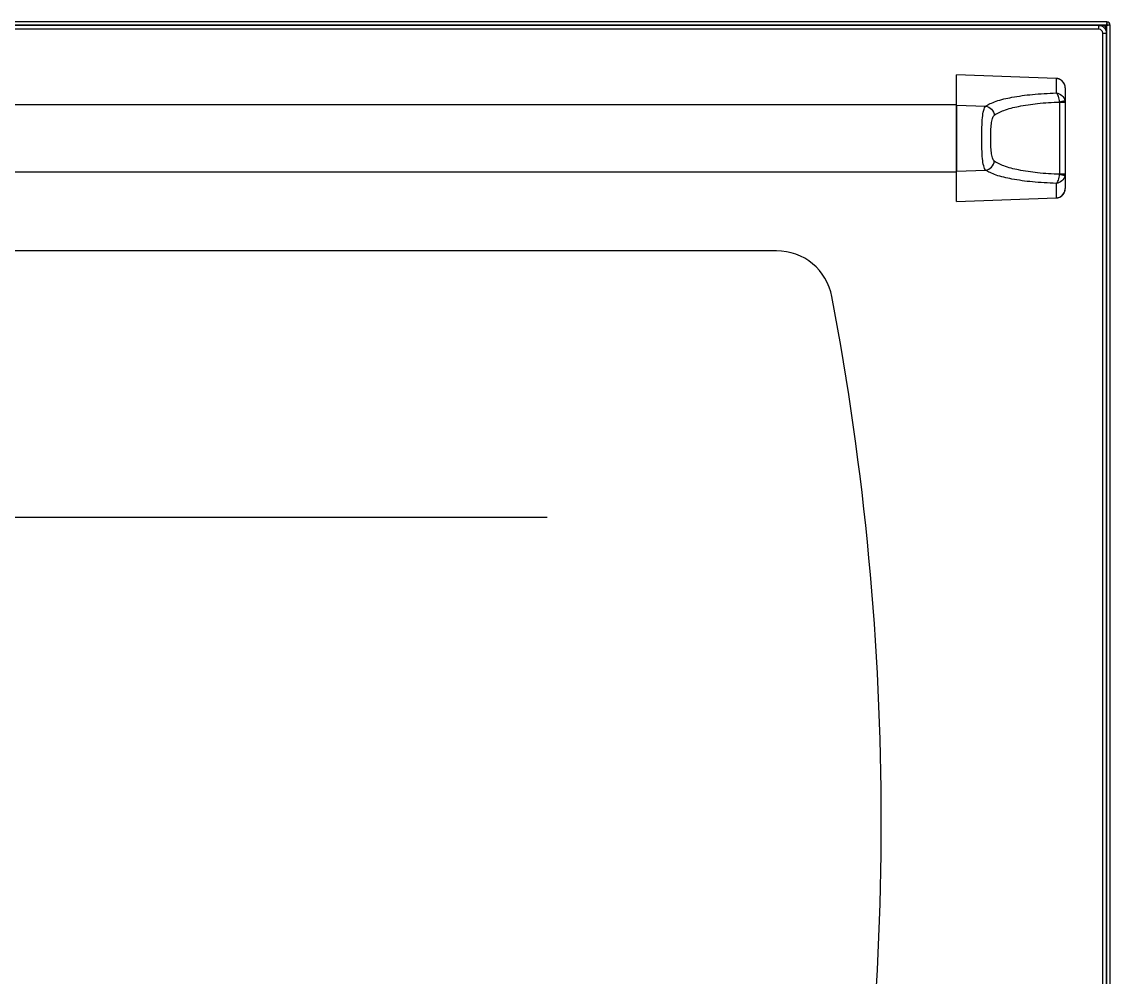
# Model space of a CAD drawing. Header units: millimetres. Extents: x 341 to 4391, y 324 to 2971.
# Drawn here: x 3013.1 to 3303.1, y 1655.1 to 1909.6 of the extents above; entities that cross this region are included whole.
import ezdxf

# ---------------------------------------------------------------- set-up
doc = ezdxf.new("R2010")
doc.units = ezdxf.units.MM
doc.header["$LTSCALE"] = 256.666667
doc.layers.get('0').update_dxf_attribs({"linetype": 'CONTINUOUS'})
doc.layers.add('ASSI', color=7, linetype='CONTINUOUS')
doc.layers.add('GEOM', color=7, linetype='CONTINUOUS')

msp = doc.modelspace()

# ---------------------------------------------------------------- linework, layer by layer
at = {"color": 7, "linetype": 'Continuous'}
for p, q in [((3302.16, 1909.56), (2703.96, 1909.56)), ((3300.06, 1908.56), (2705.09, 1908.56)), ((3301.69, 1908.3), (3302.06, 1908.66)), ((3302.16, 1908.56), (3301.79, 1908.19)), ((3302.16, 1909.37), (3302.16, 1909.56)), ((3302.16, 1909.37), (3302.16, 1908.74)), ((3302.87, 1908.66), (3302.23, 1908.66)), ((3302.87, 1908.66), (3303.06, 1908.66)), ((3303.06, 1428.46), (3303.06, 1908.66)), ((3302.06, 1486.56), (3302.06, 1906.56)), ((3262.06, 1861.69), (3262.06, 1895.44)), ((3288.64, 1894.48), (3262.06, 1895.44)), ((3291.06, 1891.93), (3291.06, 1865.19)), ((3262.06, 1861.69), (3288.64, 1862.64)), ((3214.17, 1848.56), (2791.94, 1848.56))]:
    msp.add_line(p, q, dxfattribs=at)
at = {"color": 9, "linetype": 'Continuous'}
for p, q in [((3302.06, 1908.66), (2704.06, 1908.66)), ((3300.06, 1907.56), (3300.06, 1908.56)), ((3302.16, 1428.46), (3302.16, 1908.56)), ((3300.06, 1907.56), (2706.06, 1907.56)), ((3301.06, 1906.56), (3302.06, 1906.56)), ((3301.06, 1486.56), (3301.06, 1906.56)), ((3288.64, 1894.47), (3262.06, 1895.42)), ((3288.64, 1894.47), (3288.64, 1894.48)), ((3288.64, 1894.47), (3288.64, 1890.6)), ((3291.06, 1888.07), (3289.57, 1888.07)), ((3289.57, 1888.07), (3289.57, 1869.05)), ((3262.06, 1887.34), (3269.86, 1887.07)), ((3262.06, 1869.79), (3269.86, 1870.06)), ((3289.57, 1869.05), (3291.06, 1869.05)), ((3288.64, 1866.53), (3288.64, 1862.66)), ((3262.06, 1861.7), (3288.64, 1862.66)), ((3288.64, 1862.66), (3288.64, 1862.64))]:
    msp.add_line(p, q, dxfattribs=at)
at = {"color": 2, "linetype": 'Continuous'}
msp.add_line((2853.06, 1777.61), (3153.06, 1777.61), dxfattribs=at)
at = {"color": 7, "linetype": 'Continuous'}
for points in [[(3291.06, 1891.93), (3291.01, 1892.41), (3290.84, 1892.98), (3290.54, 1893.49), (3290.13, 1893.91), (3289.64, 1894.23), (3289.1, 1894.43), (3288.64, 1894.48)], [(3288.64, 1862.64), (3289.09, 1862.7), (3289.63, 1862.89), (3290.12, 1863.21), (3290.53, 1863.63), (3290.83, 1864.14), (3291.01, 1864.71), (3291.06, 1865.19)]]:
    msp.add_lwpolyline(points, dxfattribs=at)
for centre, radius, start, end in [((3300.06, 1906.56), 2, 0, 90), ((3302.16, 1908.66), 0.9, 0, 90), ((3302.16, 1908.66), 0.1, 0, 90), ((3214.17, 1833.56), 15, 10.7424, 90), ((2492.06, 1696.56), 750, 349.25755, 10.74245)]:
    msp.add_arc(centre, radius, start, end, dxfattribs=at)
at = {"color": 9, "linetype": 'Continuous'}
for centre, radius, start, end in [((3300.06, 1906.56), 1, 0, 90), ((3289.01, 1888.07), 0.559, 359.9938, 9.9738), ((3288.63, 1888.07), 2.43, 0.0102, 11.1133), ((3289.01, 1869.05), 0.559, 350.027, 0.0055), ((3288.63, 1869.05), 2.43, 348.8872, 359.9894), ((3288.47, 1865.19), 2.59, 348.6516, 359.9813), ((3288.55, 1865.13), 2.47, 272.0603, 285.8322), ((3288.55, 1865.13), 2.47, 285.8552, 289.099), ((3288.55, 1865.14), 2.49, 289.121, 300.8907), ((3288.54, 1865.15), 2.49, 300.9006, 305.4705), ((3288.53, 1865.16), 2.51, 305.4765, 312.2121), ((3288.53, 1865.16), 2.52, 312.2168, 317.533), ((3288.52, 1865.18), 2.53, 317.5348, 324.0497), ((3288.51, 1865.18), 2.55, 324.0612, 331.0116), ((3288.5, 1865.19), 2.56, 331.009, 336.2615), ((3288.48, 1865.19), 2.57, 336.2852, 348.6239)]:
    msp.add_arc(centre, radius, start, end, dxfattribs=at)
at = {"color": 7, "linetype": 'Continuous'}
for points in [[(3302.16, 1909.37), (3302.15, 1909.33), (3302.11, 1909.09), (3302.08, 1908.85), (3302.06, 1908.66)], [(3302.87, 1908.66), (3302.82, 1908.65), (3302.58, 1908.61), (3302.34, 1908.59), (3302.16, 1908.56)]]:
    msp.add_open_spline(points, degree=3, knots=[0, 0, 0, 0, 0.202336, 1, 1, 1, 1], dxfattribs=at)
for points in [[(3302.16, 1908.74), (3302.12, 1908.72), (3302.09, 1908.69), (3302.06, 1908.66)], [(3302.23, 1908.66), (3302.21, 1908.63), (3302.18, 1908.6), (3302.16, 1908.56)]]:
    msp.add_open_spline(points, degree=3, dxfattribs=at)
at = {"color": 9, "linetype": 'Continuous'}
for points, knots in [([(3291.06, 1891.93), (3291.06, 1892.26), (3290.93, 1892.9), (3290.41, 1893.73), (3289.61, 1894.31), (3288.96, 1894.46), (3288.64, 1894.47)], [0, 0, 0, 0, 0.250072, 0.500126, 0.750108, 1, 1, 1, 1]), ([(3269.86, 1887.07), (3270.23, 1887.34), (3271.14, 1887.83), (3273.45, 1888.73), (3277.22, 1889.6), (3282.58, 1890.31), (3286.53, 1890.54), (3288.64, 1890.6)], [0, 0, 0, 0, 0.071256, 0.159424, 0.385577, 0.670788, 1, 1, 1, 1]), ([(3272.16, 1884.64), (3272.5, 1884.9), (3273.33, 1885.4), (3275.47, 1886.31), (3278.96, 1887.19), (3283.94, 1887.9), (3287.6, 1888.12), (3289.57, 1888.17)], [0, 0, 0, 0, 0.072269, 0.160946, 0.38722, 0.671911, 1, 1, 1, 1]), ([(3289.57, 1888.17), (3289.54, 1888.7), (3289.41, 1889.44), (3289.03, 1890.25), (3288.78, 1890.53), (3288.64, 1890.6)], [0, 0, 0, 0, 0.594753, 0.827595, 1, 1, 1, 1]), ([(3288.64, 1890.6), (3289.19, 1890.56), (3290.3, 1890.11), (3290.9, 1889.08), (3291.01, 1888.54)], [0, 0, 0, 0, 0.501334, 1, 1, 1, 1]), ([(3291.01, 1888.54), (3291, 1888.53), (3290.96, 1888.51), (3290.88, 1888.48), (3290.75, 1888.44), (3290.5, 1888.38), (3290.1, 1888.28), (3289.75, 1888.21), (3289.57, 1888.17)], [0, 0, 0, 0, 0.02789, 0.087575, 0.178407, 0.298325, 0.612801, 1, 1, 1, 1]), ([(3269.86, 1870.06), (3269.74, 1870.18), (3269.53, 1870.54), (3269.2, 1871.55), (3268.98, 1873.29), (3268.85, 1875.77), (3268.82, 1878.56), (3268.85, 1881.36), (3268.98, 1883.84), (3269.2, 1885.58), (3269.53, 1886.59), (3269.74, 1886.95), (3269.86, 1887.07)], [0, 0, 0, 0, 0.029781, 0.070192, 0.183595, 0.332272, 0.5, 0.667728, 0.816405, 0.929808, 0.970219, 1, 1, 1, 1]), ([(3269.86, 1887.07), (3270.44, 1887.01), (3271.61, 1886.43), (3272.12, 1885.23), (3272.16, 1884.64)], [0, 0, 0, 0, 0.496836, 1, 1, 1, 1]), ([(3272.16, 1872.49), (3272.05, 1872.58), (3271.85, 1872.84), (3271.56, 1873.58), (3271.36, 1874.85), (3271.25, 1876.61), (3271.22, 1878.56), (3271.25, 1880.52), (3271.36, 1882.28), (3271.56, 1883.54), (3271.85, 1884.29), (3272.05, 1884.55), (3272.16, 1884.64)], [0, 0, 0, 0, 0.033317, 0.076322, 0.192328, 0.338696, 0.5, 0.661304, 0.807672, 0.923678, 0.966683, 1, 1, 1, 1]), ([(3269.86, 1870.06), (3270.44, 1870.12), (3271.61, 1870.7), (3272.12, 1871.89), (3272.16, 1872.49)], [0, 0, 0, 0, 0.496836, 1, 1, 1, 1]), ([(3289.57, 1868.96), (3287.6, 1869.01), (3283.94, 1869.23), (3278.96, 1869.94), (3275.47, 1870.82), (3273.33, 1871.73), (3272.5, 1872.23), (3272.16, 1872.49)], [0, 0, 0, 0, 0.328089, 0.61278, 0.839054, 0.927731, 1, 1, 1, 1]), ([(3288.64, 1866.53), (3286.53, 1866.59), (3282.58, 1866.82), (3277.22, 1867.53), (3273.45, 1868.4), (3271.14, 1869.3), (3270.23, 1869.79), (3269.86, 1870.06)], [0, 0, 0, 0, 0.329212, 0.614423, 0.840576, 0.928744, 1, 1, 1, 1]), ([(3288.64, 1866.53), (3288.78, 1866.6), (3289.03, 1866.88), (3289.41, 1867.68), (3289.54, 1868.43), (3289.57, 1868.96)], [0, 0, 0, 0, 0.172402, 0.405245, 1, 1, 1, 1]), ([(3291.01, 1868.59), (3290.9, 1868.05), (3290.3, 1867.01), (3289.19, 1866.57), (3288.64, 1866.53)], [0, 0, 0, 0, 0.498666, 1, 1, 1, 1]), ([(3289.57, 1868.96), (3289.75, 1868.92), (3290.1, 1868.84), (3290.5, 1868.75), (3290.75, 1868.68), (3290.88, 1868.65), (3290.96, 1868.62), (3291, 1868.6), (3291.01, 1868.59)], [0, 0, 0, 0, 0.387199, 0.701675, 0.821593, 0.912425, 0.97211, 1, 1, 1, 1])]:
    msp.add_open_spline(points, degree=3, knots=knots, dxfattribs=at)
at = {"layer": 'ASSI', "color": 7, "linetype": 'Continuous'}
for p, q in [((2744.06, 1887.56), (3262.06, 1887.56)), ((3262.06, 1887.39), (3262.06, 1869.74)), ((2744.06, 1869.56), (3262.06, 1869.56))]:
    msp.add_line(p, q, dxfattribs=at)
at = {"layer": 'GEOM', "color": 7, "linetype": 'Continuous'}
for p, q in [((3300.06, 1908.56), (3301.02, 1908.56)), ((3302.03, 1906.85), (3302.02, 1907.58))]:
    msp.add_line(p, q, dxfattribs=at)
at = {"layer": 'GEOM', "color": 9, "linetype": 'Continuous'}
for p, q in [((3300.52, 1908.56), (3300.52, 1908.51)), ((3301.78, 1907.58), (3302.02, 1907.58))]:
    msp.add_line(p, q, dxfattribs=at)
at = {"layer": 'GEOM', "color": 7, "linetype": 'Continuous'}
msp.add_arc((3301.02, 1907.56), 1, 1, 90, dxfattribs=at)

doc.saveas('drawing.dxf')
